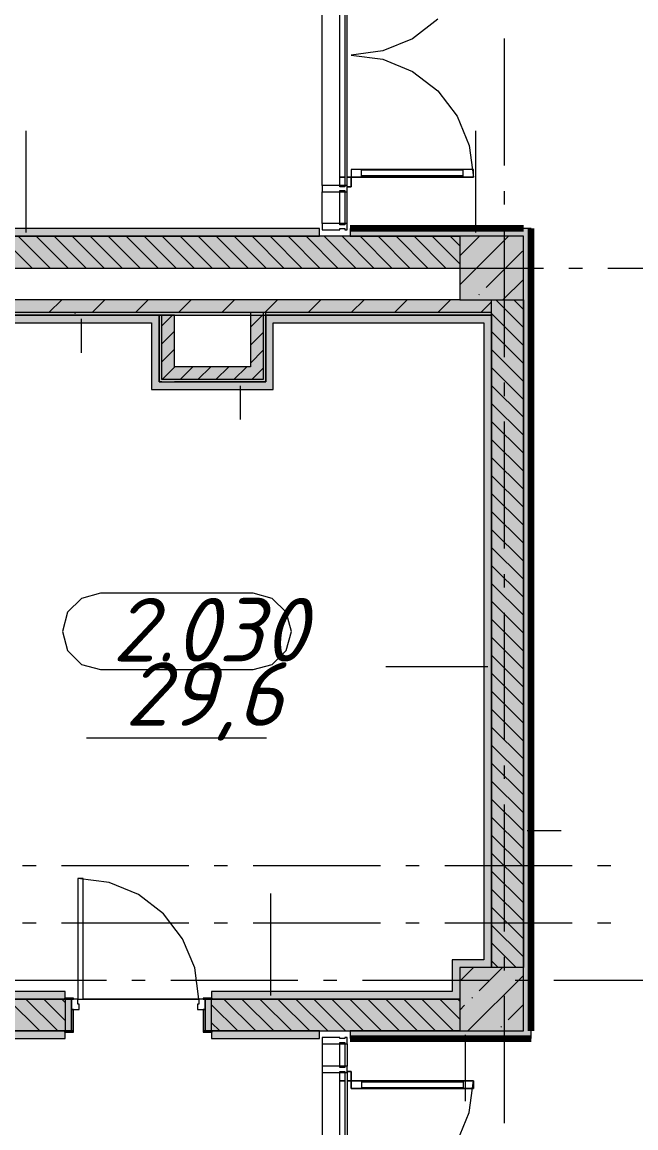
# Model space of a CAD drawing. Header units: millimetres. Extents: x -537608 to 253996, y -217170 to 186033.
# Drawn here: x -280600 to -275777, y -9213 to -517 of the extents above; entities that cross this region are included whole.
import ezdxf

# ---------------------------------------------------------------- set-up
doc = ezdxf.new("R2010")
doc.units = ezdxf.units.MM
doc.layers.add('16) Лак 1.6м', color=160, linetype='Continuous', lineweight=90)
doc.layers.add('PDF _Геометрия', color=7, linetype='Continuous')
doc.layers.add('PDF _Текст', color=7, linetype='Continuous')
doc.layers.add('PDF _Сплошная заливка', color=7, linetype='Continuous', true_color=0xffffff)
doc.styles.add('PDF ISOCPEUR Italic', font='isocpeui.ttf')

msp = doc.modelspace()

# ---------------------------------------------------------------- hatches: boundary and pattern name
at = {"layer": 'PDF _Сплошная заливка', "true_color": 0xff7d7d, "transparency": 33554559}
for points in [[(-278263.3511, -2200.6575), (-278263.3511, -2140.6568), (-282441.3529, -2140.6568), (-282441.3529, -2200.6575), (-279521.3977, -2200.6575)], [(-277845.4411, -2200.6575), (-276661.3528, -2200.6575), (-276661.3528, -2140.6568), (-278021.3526, -2140.6568), (-278021.3526, -2200.6575)], [(-279583.3532, -2880.6574), (-279523.3526, -2880.6574), (-279523.3526, -2820.6567), (-282511.3541, -2820.6567), (-282511.3541, -2880.6574), (-281197.3543, -2880.6574)], [(-276971.3524, -2880.6574), (-276911.3516, -2880.6574), (-276911.3516, -2820.6567), (-278626.3693, -2820.6567), (-278626.3693, -2880.6574), (-277845.4411, -2880.6574)], [(-276971.3524, -7950.6578), (-276971.3524, -7890.6593), (-277221.3513, -7890.6593), (-277221.3513, -7950.6578), (-277161.3528, -7950.6578)], [(-276601.352, -8510.6585), (-276601.352, -8450.6584), (-278021.3526, -8450.6584), (-278021.3526, -8510.6585), (-276661.3528, -8510.6585)]]:
    msp.add_hatch(color=11, dxfattribs=at).paths.add_polyline_path(points)
at = {"layer": 'PDF _Сплошная заливка', "transparency": 33554559}
h = msp.add_hatch(color=256, dxfattribs=at)
h.paths.add_polyline_path([(-277845.4411, -2450.6564), (-277161.3528, -2450.6564), (-277161.3528, -2200.6575), (-282511.3541, -2200.6575), (-282511.3541, -2450.6564), (-279521.3977, -2450.6564)], flags=0)
h.paths.add_polyline_path([(-283527.3526, -2450.6564), (-283011.354, -2450.6564), (-283011.354, -2200.6575), (-284191.354, -2200.6575), (-284191.354, -2450.6564), (-283711.2881, -2450.6564)], flags=0)
for points in [[(-277845.4411, -2800.6557), (-276911.3516, -2800.6557), (-276911.3516, -2700.6575), (-282531.3528, -2700.6575), (-282531.3528, -2800.6557), (-279521.3977, -2800.6557)], [(-276911.3516, -7950.6578), (-276661.3528, -7950.6578), (-276661.3528, -2700.6575), (-276911.3516, -2700.6575), (-276911.3516, -6865.691)], [(-276911.3516, -2820.6567), (-276911.3516, -2800.6557), (-282511.3541, -2800.6557), (-282511.3541, -2820.6567), (-277845.4411, -2820.6567)]]:
    msp.add_hatch(color=256, dxfattribs=at).paths.add_polyline_path(points)
at = {"layer": 'PDF _Сплошная заливка', "true_color": 0xff7d7d, "transparency": 33554559}
h = msp.add_hatch(color=11, dxfattribs=at)
h.paths.add_polyline_path([(-277845.4411, -8200.6584), (-277221.3513, -8200.6584), (-277221.3513, -8140.6588), (-279111.3525, -8140.6588), (-279111.3525, -8192.658), (-279106.3533, -8192.658), (-279106.3533, -8200.6584)], flags=0)
h.paths.add_polyline_path([(-281197.3543, -8200.6584), (-280266.3522, -8200.5217), (-280266.3522, -8192.658), (-280261.3531, -8192.658), (-280261.3531, -8140.6588), (-282511.3541, -8140.6588), (-282511.3541, -8200.6584), (-282035.3315, -8200.6584)], flags=0)
at = {"layer": 'PDF _Сплошная заливка', "transparency": 33554559}
h = msp.add_hatch(color=256, dxfattribs=at)
h.paths.add_polyline_path([(-277845.4411, -8450.6584), (-277161.3528, -8450.6584), (-277161.3528, -8200.6584), (-279111.3525, -8200.6584), (-279111.3525, -8450.6584), (-278263.3511, -8450.6584)], flags=0)
h.paths.add_polyline_path([(-280261.3531, -8450.6584), (-280261.3531, -8200.6584), (-282511.3541, -8202.8608), (-282511.3541, -8450.6584), (-280266.3522, -8450.6584)], flags=0)
h.paths.add_polyline_path([(-283011.354, -8450.6584), (-283011.354, -8200.6584), (-287911.3535, -8200.6584), (-287911.3535, -8450.6584), (-286225.222, -8450.6584)], flags=0)
at = {"layer": 'PDF _Сплошная заливка', "true_color": 0xff7d7d, "transparency": 33554559}
h = msp.add_hatch(color=11, dxfattribs=at)
h.paths.add_polyline_path([(-279111.3525, -8510.6585), (-278263.3511, -8510.6585), (-278263.3511, -8450.6584), (-279106.3533, -8450.6584), (-279106.3533, -8458.6588), (-279111.3525, -8458.6588)], flags=0)
h.paths.add_polyline_path([(-281197.3543, -8510.6585), (-280261.3531, -8510.6585), (-280261.3531, -8458.6588), (-280266.3522, -8458.6588), (-280266.3522, -8450.6584), (-288411.3534, -8450.6584), (-288411.3534, -8510.6585), (-282873.3109, -8510.6585)], flags=0)

# ---------------------------------------------------------------- linework, layer by layer
at = {"layer": '16) Лак 1.6м'}
for p, q in [((-276661.3528, -2140.6568), (-278021.3526, -2140.6568)), ((-276601.352, -8450.6584), (-276601.352, -2140.6568)), ((-278021.3526, -8510.6585), (-276601.352, -8510.6585))]:
    msp.add_line(p, q, dxfattribs=at)
at = {"layer": 'PDF _Геометрия', "lineweight": 9}
for p, q in [((-278243.3523, -1800.6558), (-278243.3523, 249.3444)), ((-278103.3521, -1800.6558), (-278103.3521, 249.3444)), ((-278063.3524, 249.3444), (-278063.3524, -1800.6558)), ((-278046.3526, -1800.6558), (-278046.3526, 249.3444)), ((-277334.5299, -494.4777), (-277533.3509, -647.0404)), ((-277533.3509, -647.0404), (-277764.8861, -742.9459)), ((-277764.8861, -742.9459), (-278013.3521, -775.6557)), ((-278013.3521, -775.6557), (-277764.8861, -808.3677)), ((-277764.8861, -808.3677), (-277533.3509, -904.271)), ((-277533.3509, -904.271), (-277334.5299, -1056.8337)), ((-277334.5299, -1056.8337), (-277181.9672, -1255.6569)), ((-277181.9672, -1255.6569), (-277086.0639, -1487.1899)), ((-280568.8746, -2170.6561), (-280568.8746, -1370.6569)), ((-277035.4308, -2170.6561), (-277035.4308, -1370.6569)), ((-277086.0639, -1487.1899), (-277053.3519, -1735.6559)), ((-278103.3521, -1735.6559), (-278063.3524, -1735.6559)), ((-278063.3524, -1735.6559), (-278103.3521, -1735.6559)), ((-278013.3521, -1735.6559), (-278046.3526, -1735.6559)), ((-278046.3526, -1735.6559), (-278013.3521, -1735.6559)), ((-278013.3521, -1675.6574), (-278013.3521, -1735.6559)), ((-277053.3519, -1675.6574), (-278013.3521, -1675.6574)), ((-278013.3521, -1675.6574), (-278013.3521, -1735.6559)), ((-277053.3519, -1675.6574), (-278013.3521, -1675.6574)), ((-277053.3519, -1735.6559), (-278013.3521, -1735.6559)), ((-278013.3521, -1735.6559), (-277053.3519, -1735.6559)), ((-278013.3521, -1735.6559), (-277053.3519, -1735.6559)), ((-278013.3521, -1735.6559), (-278013.3521, -1810.6563)), ((-278013.3521, -1810.6563), (-278013.3521, -1735.6559)), ((-277933.3527, -1735.6559), (-277933.3527, -1675.6574)), ((-277133.3514, -1681.6556), (-277933.3527, -1681.6556)), ((-277133.3514, -1725.6576), (-277933.3527, -1725.6576)), ((-277133.3514, -1735.6559), (-277133.3514, -1675.6574)), ((-277053.3519, -1735.6559), (-277053.3519, -1675.6574)), ((-277053.3519, -1735.6559), (-277053.3519, -1675.6574)), ((-278103.3521, -1800.6558), (-278243.3523, -1800.6558)), ((-278243.3523, -1800.6558), (-278243.3523, -1850.656)), ((-278063.3524, -1800.6558), (-278103.3521, -1800.6558)), ((-278103.3521, -1810.6563), (-278103.3521, -1800.6558)), ((-278063.3524, -1810.6563), (-278103.3521, -1810.6563)), ((-278046.3526, -1800.6558), (-278063.3524, -1800.6558)), ((-278063.3524, -1800.6558), (-278063.3524, -1810.6563)), ((-278046.3526, -1850.656), (-278046.3526, -1800.6558)), ((-278013.3521, -1810.6563), (-278046.3526, -1810.6563)), ((-278046.3526, -1810.6563), (-278013.3521, -1810.6563)), ((-278243.3523, -2100.6571), (-278243.3523, -1850.656)), ((-278243.3523, -1850.656), (-278103.3521, -1850.656)), ((-278103.3521, -1840.6556), (-278063.3524, -1840.6556)), ((-278103.3521, -1850.656), (-278103.3521, -1840.6556)), ((-278103.3521, -1850.656), (-278063.3524, -1850.656)), ((-278103.3521, -2100.6571), (-278103.3521, -1850.656)), ((-278063.3524, -1840.6556), (-278063.3524, -1850.656)), ((-278063.3524, -1850.656), (-278063.3524, -2100.6571)), ((-278063.3524, -1850.656), (-278046.3526, -1850.656)), ((-278046.3526, -2100.6571), (-278046.3526, -1850.656)), ((-278263.3511, -2140.6568), (-282381.3522, -2140.6568)), ((-278263.3511, -2200.6575), (-278263.3511, -2140.6568)), ((-278103.3521, -2100.6571), (-278243.3523, -2100.6571)), ((-278243.3523, -2100.6571), (-278243.3523, -2150.6573)), ((-278243.3523, -2150.6573), (-278103.3521, -2150.6573)), ((-278063.3524, -2100.6571), (-278103.3521, -2100.6571)), ((-278103.3521, -2110.6575), (-278103.3521, -2100.6571)), ((-278063.3524, -2110.6575), (-278103.3521, -2110.6575)), ((-278103.3521, -2140.6568), (-278063.3524, -2140.6568)), ((-278103.3521, -2150.6573), (-278103.3521, -2140.6568)), ((-278046.3526, -2100.6571), (-278063.3524, -2100.6571)), ((-278063.3524, -2100.6571), (-278063.3524, -2110.6575)), ((-278063.3524, -2140.6568), (-278063.3524, -2150.6573)), ((-278063.3524, -2150.6573), (-278046.3526, -2150.6573)), ((-278046.3526, -2150.6573), (-278046.3526, -2100.6571)), ((-278021.3526, -2140.6568), (-278021.3526, -2200.6575)), ((-276601.352, -2140.6568), (-276661.3528, -2140.6568)), ((-282441.3529, -2200.6575), (-278263.3511, -2200.6575)), ((-278263.3511, -2200.6575), (-282441.3529, -2200.6575)), ((-280522.2567, -2450.6564), (-280772.2577, -2200.6575)), ((-280380.8356, -2450.6564), (-280630.8366, -2200.6575)), ((-280239.4145, -2450.6564), (-280489.4155, -2200.6575)), ((-280097.9934, -2450.6564), (-280347.9944, -2200.6575)), ((-279956.5722, -2450.6564), (-280206.5711, -2200.6575)), ((-279815.1511, -2450.6564), (-280065.15, -2200.6575)), ((-279673.73, -2450.6564), (-279923.7289, -2200.6575)), ((-279532.3089, -2450.6564), (-279782.3078, -2200.6575)), ((-279390.8856, -2450.6564), (-279640.8867, -2200.6575)), ((-279249.4645, -2450.6564), (-279499.4656, -2200.6575)), ((-279108.0433, -2450.6564), (-279358.0444, -2200.6575)), ((-278966.6222, -2450.6564), (-279216.6233, -2200.6575)), ((-278825.2011, -2450.6564), (-279075.2001, -2200.6575)), ((-278683.78, -2450.6564), (-278933.7789, -2200.6575)), ((-278542.3589, -2450.6564), (-278792.3578, -2200.6575)), ((-278400.9377, -2450.6564), (-278650.9367, -2200.6575)), ((-278259.5145, -2450.6564), (-278509.5156, -2200.6575)), ((-278118.0934, -2450.6564), (-278368.0945, -2200.6575)), ((-277161.3528, -2200.6575), (-278263.3511, -2200.6575)), ((-277976.6722, -2450.6564), (-278226.6734, -2200.6575)), ((-277835.2511, -2450.6564), (-278085.2522, -2200.6575)), ((-278021.3526, -2200.6575), (-277161.3528, -2200.6575)), ((-277693.83, -2450.6564), (-277943.829, -2200.6575)), ((-277552.4089, -2450.6564), (-277802.4079, -2200.6575)), ((-277410.9878, -2450.6564), (-277660.9868, -2200.6575)), ((-277269.5667, -2450.6564), (-277519.5656, -2200.6575)), ((-277161.3528, -2417.4492), (-277378.1445, -2200.6575)), ((-277161.3528, -2276.0281), (-277236.7234, -2200.6575)), ((-277161.3528, -2583.6573), (-276778.3529, -2200.6575)), ((-277161.3528, -2355.5583), (-277006.4498, -2200.6575)), ((-276661.3528, -2200.6575), (-277161.3528, -2200.6575)), ((-277161.3528, -2200.6575), (-277161.3528, -2700.6575)), ((-276661.3528, -2700.6575), (-276661.3528, -2200.6575)), ((-276952.9338, -2603.3375), (-276667.8116, -2318.2153)), ((-282511.3541, -2450.6564), (-277161.3528, -2450.6564)), ((-276822.1547, -2700.6575), (-276661.3528, -2539.8533)), ((-277009.9591, -2660.3628), (-277005.2183, -2655.622)), ((-277161.3528, -2700.6575), (-282511.3541, -2700.6575)), ((-280389.1847, -2800.6557), (-280289.1843, -2700.6575)), ((-280049.7736, -2800.6557), (-279949.7732, -2700.6575)), ((-279710.3625, -2800.6557), (-279610.362, -2700.6575)), ((-279370.9514, -2800.6557), (-279270.951, -2700.6575)), ((-279031.5403, -2800.6557), (-278931.5398, -2700.6575)), ((-278692.1292, -2800.6557), (-278592.1287, -2700.6575)), ((-278352.718, -2800.6557), (-278252.7176, -2700.6575)), ((-278013.3048, -2800.6557), (-277913.3065, -2700.6575)), ((-277673.8937, -2800.6557), (-277573.8954, -2700.6575)), ((-277334.4826, -2800.6557), (-277234.4821, -2700.6575)), ((-277161.3528, -2700.6575), (-276661.3528, -2700.6575)), ((-276995.0714, -2800.6557), (-276911.3516, -2716.936)), ((-276911.3516, -2800.6557), (-276911.3516, -2700.6575)), ((-276661.3528, -2917.4492), (-276878.1445, -2700.6575)), ((-276661.3528, -2776.0281), (-276736.7234, -2700.6575)), ((-276661.3528, -7950.6578), (-276661.3528, -2700.6575)), ((-276661.3528, -2700.6575), (-276661.3528, -7950.6578)), ((-276911.3516, -2800.6557), (-282511.3541, -2800.6557)), ((-279523.3526, -2820.6567), (-282511.3541, -2820.6567)), ((-282511.3541, -2820.6567), (-279523.3526, -2820.6567)), ((-280135.1985, -2850.656), (-280135.1985, -3116.8064)), ((-279503.3516, -2820.6567), (-279523.3526, -2820.6567)), ((-279523.3526, -2820.6567), (-279523.3526, -3346.673)), ((-279523.3526, -2880.6574), (-279523.3526, -2820.6567)), ((-279523.3526, -2820.6567), (-278626.3693, -2820.6567)), ((-279503.3516, -2904.7748), (-279419.2357, -2820.6567)), ((-279503.3516, -3326.6721), (-279503.3516, -2820.6567)), ((-279403.3534, -2820.6567), (-279503.3516, -2820.6567)), ((-279403.3534, -3226.6716), (-279403.3534, -2820.6567)), ((-278706.3688, -2800.6557), (-278806.3693, -2800.6557)), ((-278806.3693, -2800.6557), (-278806.3693, -3226.6716)), ((-278806.3693, -2914.898), (-278706.3688, -2814.8976)), ((-278706.3688, -2800.6557), (-278706.3688, -3226.6716)), ((-278686.37, -2800.6557), (-278706.3688, -2800.6557)), ((-278686.37, -3226.6716), (-278686.37, -2800.6557)), ((-278626.3693, -2820.6567), (-278686.37, -2820.6567)), ((-278686.37, -2820.6567), (-278686.37, -3346.673)), ((-276911.3516, -2820.6567), (-278626.3693, -2820.6567)), ((-278626.3693, -2820.6567), (-276911.3516, -2820.6567)), ((-276911.3516, -2820.6567), (-276911.3516, -2800.6557)), ((-276661.3528, -3058.8704), (-276911.3516, -2808.8714)), ((-276911.3516, -2820.6567), (-276911.3516, -2880.6574)), ((-276911.3516, -2880.6574), (-276911.3516, -2820.6567)), ((-282451.3534, -2880.6574), (-279583.3532, -2880.6574)), ((-279583.3532, -2880.6574), (-279583.3532, -3406.6716)), ((-279523.3526, -3346.673), (-279523.3526, -2880.6574)), ((-279503.3516, -3046.1959), (-279403.3534, -2946.1955)), ((-278806.3693, -3056.3191), (-278706.3688, -2956.3187)), ((-278626.3693, -3346.673), (-278626.3693, -2880.6574)), ((-278626.3693, -2880.6574), (-276971.3524, -2880.6574)), ((-276971.3524, -2880.6574), (-276971.3524, -7890.6593)), ((-276911.3516, -2880.6574), (-276911.3516, -7950.6578)), ((-276911.3516, -7950.6578), (-276911.3516, -2880.6574)), ((-276661.3528, -3200.2915), (-276911.3516, -2950.2926)), ((-279503.3516, -3187.617), (-279403.3534, -3087.6166)), ((-278806.3693, -3197.7402), (-278706.3688, -3097.7398)), ((-276661.3528, -3341.7126), (-276911.3516, -3091.7137)), ((-279500.9855, -3326.6721), (-279403.3534, -3229.0377)), ((-279403.3534, -3229.0377), (-279400.9873, -3226.6716)), ((-278806.3693, -3226.6716), (-279403.3534, -3226.6716)), ((-279359.5644, -3326.6721), (-279259.5662, -3226.6716)), ((-279218.1433, -3326.6721), (-279118.1429, -3226.6716)), ((-279076.7221, -3326.6721), (-278976.7218, -3226.6716)), ((-278935.301, -3326.6721), (-278835.3006, -3226.6716)), ((-278793.8799, -3326.6721), (-278706.3688, -3239.1609)), ((-278706.3688, -3226.6716), (-278706.3688, -3326.6721)), ((-278686.37, -3326.6721), (-278686.37, -3226.6716)), ((-276661.3528, -3483.1359), (-276911.3516, -3233.1348)), ((-279523.3526, -3346.673), (-279503.3516, -3346.673)), ((-279503.3516, -3346.673), (-279523.3526, -3346.673)), ((-279403.3534, -3326.6721), (-279503.3516, -3326.6721)), ((-279503.3516, -3346.673), (-279403.3534, -3346.673)), ((-278706.3688, -3326.6721), (-279403.3534, -3326.6721)), ((-278686.37, -3346.673), (-279403.3534, -3346.673)), ((-279403.3534, -3346.673), (-278686.37, -3346.673)), ((-278885.88, -3376.6723), (-278885.88, -3642.8226)), ((-278686.37, -3346.673), (-278686.37, -3326.6721)), ((-278626.3693, -3406.6716), (-278626.3693, -3346.673)), ((-276661.3528, -3624.557), (-276911.3516, -3374.5559)), ((-279583.3532, -3406.6716), (-279523.3526, -3406.6716)), ((-279523.3526, -3406.6716), (-278626.3693, -3406.6716)), ((-276661.3528, -3765.9781), (-276911.3516, -3515.977)), ((-276661.3528, -3907.3992), (-276911.3516, -3657.3981)), ((-276661.3528, -4048.8204), (-276911.3516, -3798.8214)), ((-276661.3528, -4190.2415), (-276911.3516, -3940.2425)), ((-276661.3528, -4331.6626), (-276911.3516, -4081.6636)), ((-276661.3528, -4473.0837), (-276911.3516, -4223.0847)), ((-276661.3528, -4614.507), (-276911.3516, -4364.5059)), ((-276661.3528, -4755.9281), (-276911.3516, -4505.927)), ((-276661.3528, -4897.3492), (-276911.3516, -4647.3481)), ((-276661.3528, -5038.7703), (-276911.3516, -4788.7703)), ((-276661.3528, -5180.1909), (-276911.3516, -4930.1914)), ((-276661.3528, -5321.6136), (-276911.3516, -5071.6136)), ((-276661.3528, -5463.0353), (-276911.3516, -5213.0347)), ((-276661.3528, -5604.4553), (-276911.3516, -5354.4558)), ((-276661.3528, -5745.877), (-276911.3516, -5495.877)), ((-276941.3509, -5588.0094), (-277741.3522, -5588.0094)), ((-276661.3528, -5887.2997), (-276911.3516, -5637.2992)), ((-276661.3528, -6028.7203), (-276911.3516, -5778.7203)), ((-276661.3528, -6170.1414), (-276911.3516, -5920.142)), ((-276661.3528, -6311.5625), (-276911.3516, -6061.562)), ((-276661.3528, -6452.9847), (-276911.3516, -6202.9847)), ((-276661.3528, -6594.4059), (-276911.3516, -6344.4063)), ((-276661.3528, -6735.827), (-276911.3516, -6485.8264)), ((-276661.3528, -6877.2481), (-276911.3516, -6627.2481)), ((-276661.3528, -7018.6702), (-276911.3516, -6768.6708)), ((-276661.3528, -7160.0914), (-276911.3516, -6910.0914)), ((-276631.3513, -6872.7968), (-276365.201, -6872.7968)), ((-276661.3528, -7301.5125), (-276911.3516, -7051.5125)), ((-276661.3528, -7442.9341), (-276911.3516, -7192.9336)), ((-280161.3527, -7250.6586), (-280161.3527, -8200.6584)), ((-280121.3529, -7250.6586), (-280161.3527, -7250.6586)), ((-279915.4745, -7283.0283), (-280161.3527, -7250.6586)), ((-280121.3529, -8200.6584), (-280121.3529, -7250.6586)), ((-279686.3528, -7377.9338), (-279915.4745, -7283.0283)), ((-279489.6007, -7528.9065), (-279686.3528, -7377.9338)), ((-278645.1862, -8170.658), (-278645.1862, -7370.6584)), ((-276661.3528, -7584.3558), (-276911.3516, -7334.3558)), ((-276661.3528, -7725.7769), (-276911.3516, -7475.777)), ((-279338.6291, -7725.6585), (-279489.6007, -7528.9065)), ((-276661.3528, -7867.1986), (-276911.3516, -7617.1981)), ((-279243.7226, -7954.7802), (-279338.6291, -7725.6585)), ((-276719.3125, -7950.6578), (-276911.3516, -7758.6192)), ((-276971.3524, -7890.6593), (-277221.3513, -7890.6593)), ((-277221.3513, -7890.6593), (-277221.3513, -7950.6578)), ((-276860.7336, -7950.6578), (-276911.3516, -7900.0413)), ((-279211.3529, -8200.6584), (-279243.7226, -7954.7802)), ((-277221.3513, -7950.6578), (-277221.3513, -8140.6588)), ((-277161.3528, -8058.0225), (-277053.9871, -7950.6578)), ((-276661.3528, -7950.6578), (-277161.3528, -7950.6578)), ((-277161.3528, -7950.6578), (-277161.3528, -8450.6584)), ((-277009.9591, -8134.7285), (-276825.8901, -7950.6578)), ((-276661.3528, -8450.6584), (-276661.3528, -7950.6578)), ((-277097.791, -8450.6584), (-276661.3528, -8014.219)), ((-280261.3531, -8140.6588), (-282451.3534, -8140.6588)), ((-280261.3531, -8192.658), (-280261.3531, -8140.6588)), ((-277221.3513, -8140.6588), (-279111.3525, -8140.6588)), ((-279111.3525, -8140.6588), (-279111.3525, -8192.658)), ((-280266.3522, -8200.6584), (-282511.3541, -8200.6584)), ((-282511.3541, -8200.6584), (-280266.3522, -8200.6584)), ((-280461.9546, -8450.6584), (-280711.9557, -8200.6584)), ((-280320.5335, -8450.6584), (-280570.5324, -8200.6584)), ((-280261.3531, -8368.4182), (-280429.1113, -8200.6584)), ((-280261.3531, -8226.9965), (-280287.6902, -8200.6584)), ((-280196.3532, -8192.658), (-280266.3522, -8192.658)), ((-280266.3522, -8192.658), (-280266.3522, -8200.6584)), ((-280266.3522, -8200.6584), (-280196.3532, -8200.6584)), ((-280211.3529, -8200.6584), (-280261.3531, -8200.6584)), ((-280261.3531, -8200.6584), (-280261.3531, -8450.6584)), ((-280161.3527, -8200.6584), (-280211.3529, -8200.6584)), ((-280211.3529, -8200.6584), (-280211.3529, -8280.6579)), ((-280211.3529, -8450.6584), (-280211.3529, -8200.6584)), ((-280196.3532, -8200.6584), (-280211.3529, -8200.6584)), ((-280211.3529, -8200.6584), (-280211.3529, -8201.659)), ((-280211.3529, -8201.659), (-280196.3532, -8201.659)), ((-280196.3532, -8200.6584), (-280196.3532, -8192.658)), ((-280196.3532, -8201.659), (-280196.3532, -8200.6584)), ((-280161.3527, -8240.6581), (-280161.3527, -8200.6584)), ((-280161.3527, -8200.6584), (-280121.3529, -8200.6584)), ((-280151.3521, -8240.6581), (-280161.3527, -8240.6581)), ((-280151.3521, -8280.6579), (-280151.3521, -8240.6581)), ((-279211.3529, -8240.6581), (-279221.3533, -8240.6581)), ((-279221.3533, -8240.6581), (-279221.3533, -8280.6579)), ((-279211.3529, -8200.6584), (-279211.3529, -8240.6581)), ((-279161.3527, -8200.6584), (-279211.3529, -8200.6584)), ((-279106.3533, -8192.658), (-279176.3523, -8192.658)), ((-279176.3523, -8192.658), (-279176.3523, -8200.6584)), ((-279161.3527, -8200.6584), (-279176.3523, -8200.6584)), ((-279176.3523, -8200.6584), (-279176.3523, -8201.659)), ((-279176.3523, -8200.6584), (-279106.3533, -8200.6584)), ((-279176.3523, -8201.659), (-279161.3527, -8201.659)), ((-279161.3527, -8280.6579), (-279161.3527, -8200.6584)), ((-279111.3525, -8200.6584), (-279161.3527, -8200.6584)), ((-279161.3527, -8200.6584), (-279161.3527, -8450.6584)), ((-279161.3527, -8201.659), (-279161.3527, -8200.6584)), ((-279111.3525, -8450.6584), (-279111.3525, -8200.6584)), ((-278906.3201, -8450.6584), (-279111.3525, -8245.625)), ((-279106.3533, -8200.6584), (-279106.3533, -8192.658)), ((-277221.3513, -8200.6584), (-279106.3533, -8200.6584)), ((-279106.3533, -8200.6584), (-277221.3513, -8200.6584)), ((-278764.899, -8450.6584), (-279014.898, -8200.6584)), ((-278623.4757, -8450.6584), (-278873.4769, -8200.6584)), ((-278482.0546, -8450.6584), (-278732.0557, -8200.6584)), ((-278340.6335, -8450.6584), (-278590.6346, -8200.6584)), ((-278199.2124, -8450.6584), (-278449.2135, -8200.6584)), ((-278057.7913, -8450.6584), (-278307.7902, -8200.6584)), ((-277916.3702, -8450.6584), (-278166.3691, -8200.6584)), ((-277774.949, -8450.6584), (-278024.948, -8200.6584)), ((-277633.5258, -8450.6584), (-277883.5269, -8200.6584)), ((-277492.1047, -8450.6584), (-277742.1057, -8200.6584)), ((-277350.6835, -8450.6584), (-277600.6846, -8200.6584)), ((-277209.2624, -8450.6584), (-277459.2635, -8200.6584)), ((-277161.3528, -8357.148), (-277317.8424, -8200.6584)), ((-277221.3513, -8200.6584), (-277161.3528, -8200.6584)), ((-277161.3528, -8200.6584), (-277221.3513, -8200.6584)), ((-277161.3528, -8215.7269), (-277176.4191, -8200.6584)), ((-277161.3528, -8286.121), (-277124.0076, -8248.778)), ((-277066.9844, -8191.7521), (-277062.2415, -8187.0113)), ((-276781.8601, -8362.8264), (-276661.3528, -8242.3186)), ((-280211.3529, -8280.6579), (-280151.3521, -8280.6579)), ((-280196.3532, -8280.6579), (-280211.3529, -8280.6579)), ((-280211.3529, -8280.6579), (-280211.3529, -8450.6584)), ((-280196.3532, -8450.6584), (-280196.3532, -8280.6579)), ((-279221.3533, -8280.6579), (-279161.3527, -8280.6579)), ((-279161.3527, -8280.6579), (-279176.3523, -8280.6579)), ((-279176.3523, -8280.6579), (-279176.3523, -8450.6584)), ((-279161.3527, -8450.6584), (-279161.3527, -8280.6579)), ((-279047.7412, -8450.6584), (-279111.3525, -8387.0467)), ((-276838.8853, -8419.8518), (-276834.1446, -8415.1104)), ((-288411.3534, -8510.6585), (-280261.3531, -8510.6585)), ((-282511.3541, -8450.6584), (-280266.3522, -8450.6584)), ((-280266.3522, -8450.6584), (-282511.3541, -8450.6584)), ((-280196.3532, -8450.6584), (-280266.3522, -8450.6584)), ((-280266.3522, -8450.6584), (-280266.3522, -8458.6588)), ((-280266.3522, -8458.6588), (-280196.3532, -8458.6588)), ((-280261.3531, -8450.6584), (-280211.3529, -8450.6584)), ((-280261.3531, -8510.6585), (-280261.3531, -8458.6588)), ((-280211.3529, -8450.6584), (-280196.3532, -8450.6584)), ((-280196.3532, -8458.6588), (-280196.3532, -8450.6584)), ((-279176.3523, -8450.6584), (-279161.3527, -8450.6584)), ((-279106.3533, -8450.6584), (-279176.3523, -8450.6584)), ((-279176.3523, -8450.6584), (-279176.3523, -8458.6588)), ((-279176.3523, -8458.6588), (-279106.3533, -8458.6588)), ((-279161.3527, -8450.6584), (-279111.3525, -8450.6584)), ((-279111.3525, -8458.6588), (-279111.3525, -8510.6585)), ((-279111.3525, -8510.6585), (-278263.3511, -8510.6585)), ((-279106.3533, -8450.6584), (-278263.3511, -8450.6584)), ((-278263.3511, -8450.6584), (-279106.3533, -8450.6584)), ((-279106.3533, -8458.6588), (-279106.3533, -8450.6584)), ((-278263.3511, -8510.6585), (-278263.3511, -8450.6584)), ((-278263.3511, -8450.6584), (-277161.3528, -8450.6584)), ((-278103.3521, -8500.6586), (-278243.3523, -8500.6586)), ((-278243.3523, -8500.6586), (-278243.3523, -8550.6588)), ((-278103.3521, -8510.6585), (-278103.3521, -8500.6586)), ((-278063.3524, -8510.6585), (-278103.3521, -8510.6585)), ((-278063.3524, -8500.6586), (-278063.3524, -8510.6585)), ((-278046.3526, -8500.6586), (-278063.3524, -8500.6586)), ((-278046.3526, -8550.6588), (-278046.3526, -8500.6586)), ((-277161.3528, -8450.6584), (-278021.3526, -8450.6584)), ((-278021.3526, -8450.6584), (-278021.3526, -8510.6585)), ((-277161.3528, -8450.6584), (-276661.3528, -8450.6584)), ((-277119.6931, -8480.6587), (-277119.6931, -9002.9579)), ((-276601.352, -8510.6585), (-276601.352, -8450.6584)), ((-278243.3523, -8550.6588), (-278243.3523, -8728.1581)), ((-278243.3523, -8550.6588), (-278103.3521, -8550.6588)), ((-278103.3521, -8550.6588), (-278103.3521, -8540.6583)), ((-278103.3521, -8540.6583), (-278063.3524, -8540.6583)), ((-278103.3521, -8728.1581), (-278103.3521, -8550.6588)), ((-278103.3521, -8550.6588), (-278063.3524, -8550.6588)), ((-278063.3524, -8540.6583), (-278063.3524, -8550.6588)), ((-278063.3524, -8550.6588), (-278063.3524, -8728.1581)), ((-278063.3524, -8550.6588), (-278046.3526, -8550.6588)), ((-278046.3526, -8550.6588), (-278046.3526, -8728.1581)), ((-278103.3521, -8728.1581), (-278243.3523, -8728.1581)), ((-278243.3523, -8728.1581), (-278243.3523, -8778.1583)), ((-278243.3523, -8778.1583), (-278243.3523, -10828.1597)), ((-278243.3523, -8778.1583), (-278103.3521, -8778.1583)), ((-278063.3524, -8728.1581), (-278103.3521, -8728.1581)), ((-278103.3521, -8738.1586), (-278103.3521, -8728.1581)), ((-278063.3524, -8738.1586), (-278103.3521, -8738.1586)), ((-278103.3521, -8778.1583), (-278103.3521, -8768.1583)), ((-278103.3521, -8768.1583), (-278063.3524, -8768.1583)), ((-278103.3521, -10828.1597), (-278103.3521, -8778.1583)), ((-278103.3521, -8778.1583), (-278063.3524, -8778.1583)), ((-278063.3524, -8728.1581), (-278063.3524, -8738.1586)), ((-278046.3526, -8728.1581), (-278063.3524, -8728.1581)), ((-278063.3524, -8768.1583), (-278063.3524, -8778.1583)), ((-278063.3524, -8778.1583), (-278063.3524, -10828.1597)), ((-278063.3524, -8778.1583), (-278046.3526, -8778.1583)), ((-278046.3526, -8778.1583), (-278046.3526, -8728.1581)), ((-278013.3521, -8768.1583), (-278046.3526, -8768.1583)), ((-278046.3526, -8768.1583), (-278013.3521, -8768.1583)), ((-278046.3526, -8778.1583), (-278046.3526, -10828.1597)), ((-278013.3521, -8843.1581), (-278013.3521, -8768.1583)), ((-278013.3521, -8768.1583), (-278013.3521, -8843.1581)), ((-278063.3524, -8843.1581), (-278103.3521, -8843.1581)), ((-278103.3521, -8843.1581), (-278063.3524, -8843.1581)), ((-278013.3521, -8843.1581), (-278046.3526, -8843.1581)), ((-278046.3526, -8843.1581), (-278013.3521, -8843.1581)), ((-277053.3519, -8843.1581), (-278013.3521, -8843.1581)), ((-278013.3521, -8903.1583), (-278013.3521, -8843.1581)), ((-278013.3521, -8843.1581), (-277053.3519, -8843.1581)), ((-277053.3519, -8843.1581), (-278013.3521, -8843.1581)), ((-278013.3521, -8843.1581), (-278013.3521, -8903.1583)), ((-277933.3527, -8843.1581), (-277933.3527, -8903.1583)), ((-277133.3514, -8853.158), (-277933.3527, -8853.158)), ((-277133.3514, -8843.1581), (-277133.3514, -8903.1583)), ((-277086.0639, -9091.6252), (-277053.3519, -8843.1581)), ((-277053.3519, -8843.1581), (-277053.3519, -8903.1583)), ((-277053.3519, -8903.1583), (-277053.3519, -8843.1581)), ((-277053.3519, -8903.1583), (-278013.3521, -8903.1583)), ((-278013.3521, -8903.1583), (-277053.3519, -8903.1583)), ((-277133.3514, -8897.1585), (-277933.3527, -8897.1585)), ((-277181.9672, -9323.1583), (-277086.0639, -9091.6252))]:
    msp.add_line(p, q, dxfattribs=at)
at = {"layer": 'PDF _Геометрия', "color": 253, "lineweight": 9, "true_color": 0xaaaaaa}
for p, q in [((-276811.3512, -645.247), (-276811.3512, -1645.2469)), ((-276811.3512, -1845.2456), (-276811.3512, -1951.0805)), ((-276811.3512, -2151.0793), (-276811.3512, -3151.0792)), ((-280514.9474, -2450.6564), (-279514.9474, -2450.6564)), ((-279314.9466, -2450.6564), (-279209.1138, -2450.6564)), ((-279009.113, -2450.6564), (-278009.113, -2450.6564)), ((-277809.1121, -2450.6564), (-277703.2794, -2450.6564)), ((-277503.2806, -2450.6564), (-276503.2785, -2450.6564)), ((-276303.2798, -2450.6564), (-276197.447, -2450.6564)), ((-275997.4462, -2450.6564), (-274997.4463, -2450.6564)), ((-276811.3512, -3351.0801), (-276811.3512, -3456.9129)), ((-276811.3512, -3656.9137), (-276811.3512, -4656.9137)), ((-276811.3512, -4856.9145), (-276811.3512, -4962.7473)), ((-279984.0676, -5008.1661), (-280134.0682, -5048.3585)), ((-278784.0668, -5008.1661), (-279984.0676, -5008.1661)), ((-278634.0683, -5048.3585), (-278784.0668, -5008.1661)), ((-280134.0682, -5048.3585), (-280243.8754, -5158.1651)), ((-278524.2612, -5158.1651), (-278634.0683, -5048.3585)), ((-280243.8754, -5158.1651), (-280284.0689, -5308.1657)), ((-278484.0676, -5308.1657), (-278524.2612, -5158.1651)), ((-276811.3512, -5162.7482), (-276811.3512, -6162.7476)), ((-280284.0689, -5308.1657), (-280243.8754, -5458.1658)), ((-278524.2612, -5458.1658), (-278484.0676, -5308.1657)), ((-280243.8754, -5458.1658), (-280134.0682, -5567.9741)), ((-278634.0683, -5567.9741), (-278524.2612, -5458.1658)), ((-280134.0682, -5567.9741), (-279984.0676, -5608.1665)), ((-279984.0676, -5608.1665), (-278784.0668, -5608.1665)), ((-278784.0668, -5608.1665), (-278634.0683, -5567.9741)), ((-280093.1061, -6146.2016), (-278680.1932, -6146.2016)), ((-276811.3512, -6362.7479), (-276811.3512, -6468.5818)), ((-276811.3512, -6668.5816), (-276811.3512, -7668.5815)), ((-280490.914, -7150.6582), (-280596.7468, -7150.6582)), ((-279290.9132, -7150.6582), (-280290.9131, -7150.6582)), ((-278985.0795, -7150.6582), (-279090.9144, -7150.6582)), ((-277785.0808, -7150.6582), (-278785.0808, -7150.6582)), ((-277479.2472, -7150.6582), (-277585.08, -7150.6582)), ((-276279.2464, -7150.6582), (-277279.2464, -7150.6582)), ((-275973.4128, -7150.6582), (-276079.2455, -7150.6582)), ((-280596.7468, -7600.6579), (-280490.914, -7600.6579)), ((-280290.9131, -7600.6579), (-279290.9132, -7600.6579)), ((-279090.9144, -7600.6579), (-278985.0795, -7600.6579)), ((-278785.0808, -7600.6579), (-277785.0808, -7600.6579)), ((-277585.08, -7600.6579), (-277479.2472, -7600.6579)), ((-277279.2464, -7600.6579), (-276279.2464, -7600.6579)), ((-276079.2455, -7600.6579), (-275973.4128, -7600.6579)), ((-276811.3512, -7868.5813), (-276811.3512, -7974.4152)), ((-280938.285, -8050.6594), (-279938.285, -8050.6594)), ((-279738.2841, -8050.6594), (-279632.4514, -8050.6594)), ((-279432.4505, -8050.6594), (-278432.4506, -8050.6594)), ((-278232.4497, -8050.6594), (-278126.617, -8050.6594)), ((-277926.6161, -8050.6594), (-276926.6161, -8050.6594)), ((-276726.6174, -8050.6594), (-276620.7825, -8050.6594)), ((-276420.7838, -8050.6594), (-275592.5637, -8050.6594)), ((-276811.3512, -8174.415), (-276811.3512, -9174.4149)), ((-280511.352, -8450.6584), (-280504.3527, -8450.6584))]:
    msp.add_line(p, q, dxfattribs=at)
at = {"layer": 'PDF _Геометрия', "color": 8, "lineweight": 9, "true_color": 0x787878}
for p, q in [((-280180.9704, -2810.7122), (-280184.3225, -2804.9035)), ((-279420.2605, -2818.2863), (-279421.6298, -2820.6567)), ((-277359.6054, -2820.6567), (-277361.4074, -2817.5392))]:
    msp.add_line(p, q, dxfattribs=at)
at = {"layer": 'PDF _Геометрия', "color": 9, "lineweight": 9, "true_color": 0xc0c0c0}
for p, q in [((-279211.3529, -8200.6584), (-280121.3529, -8200.6584)), ((-280121.3529, -8200.6584), (-279211.3529, -8200.6584))]:
    msp.add_line(p, q, dxfattribs=at)
at = {"layer": 'PDF _Сплошная заливка', "color": 11, "lineweight": 35, "true_color": 0xff7d7d, "transparency": 33554559}
for points in [[(-276601.352, -8450.6584), (-276601.352, -2140.6568), (-276661.3528, -8450.6584), (-276661.3528, -2140.6568)], [(-278626.3693, -3346.673), (-278626.3693, -2820.6567), (-278686.37, -3346.673), (-278686.37, -2820.6567)], [(-279523.3526, -3406.6716), (-279523.3526, -2880.6574), (-279583.3532, -3406.6716), (-279583.3532, -2880.6574)], [(-276911.3516, -7950.6578), (-276911.3516, -2880.6574), (-276971.3524, -7950.6578), (-276971.3524, -2880.6574)], [(-279523.3526, -3406.6716), (-278626.3693, -3406.6716), (-279523.3526, -3346.673), (-278626.3693, -3346.673)], [(-277161.3528, -8200.6584), (-277161.3528, -7950.6578), (-277221.3513, -8200.6584), (-277221.3513, -7950.6578)]]:
    msp.add_solid(points, dxfattribs=at)
at = {"layer": 'PDF _Сплошная заливка', "lineweight": 35, "transparency": 33554559}
for points in [[(-277161.3528, -2700.6575), (-276661.3528, -2700.6575), (-277161.3528, -2200.6575), (-276661.3528, -2200.6575)], [(-279523.3526, -3346.673), (-279503.3516, -3346.673), (-279523.3526, -2820.6567), (-279503.3516, -2820.6567)], [(-279403.3534, -3326.6721), (-279403.3534, -2820.6567), (-279503.3516, -3326.6721), (-279503.3516, -2820.6567)], [(-278706.3688, -3226.6716), (-278706.3688, -2800.6557), (-278806.3693, -3226.6716), (-278806.3693, -2800.6557)], [(-278686.37, -3326.6721), (-278686.37, -2800.6557), (-278706.3688, -3326.6721), (-278706.3688, -2800.6557)], [(-279403.3534, -3326.6721), (-278706.3688, -3326.6721), (-279403.3534, -3226.6716), (-278706.3688, -3226.6716)], [(-279503.3516, -3346.673), (-278686.37, -3346.673), (-279503.3516, -3326.6721), (-278686.37, -3326.6721)], [(-277161.3528, -8450.6584), (-276661.3528, -8450.6584), (-277161.3528, -7950.6578), (-276661.3528, -7950.6578)]]:
    msp.add_solid(points, dxfattribs=at)
at = {"layer": 'PDF _Сплошная заливка', "color": 7, "lineweight": 35, "true_color": 0xf4f4f4, "transparency": 33554559}
for points in [[(-280211.3529, -8450.6584), (-280211.3529, -8200.6584), (-280261.3531, -8450.6584), (-280261.3531, -8200.6584)], [(-279111.3525, -8450.6584), (-279111.3525, -8200.6584), (-279161.3527, -8450.6584), (-279161.3527, -8200.6584)]]:
    msp.add_solid(points, dxfattribs=at)

# ---------------------------------------------------------------- texts
at = {"layer": 'PDF _Текст', "char_height": 500, "attachment_point": 4, "style": 'PDF ISOCPEUR Italic'}
for s, insert in [('2.030', (-279891.4001, -5294.8761)), ('29,6', (-279792.3987, -5858.8263))]:
    msp.add_mtext(s, dxfattribs=dict(at, insert=insert))

doc.saveas('drawing.dxf')
